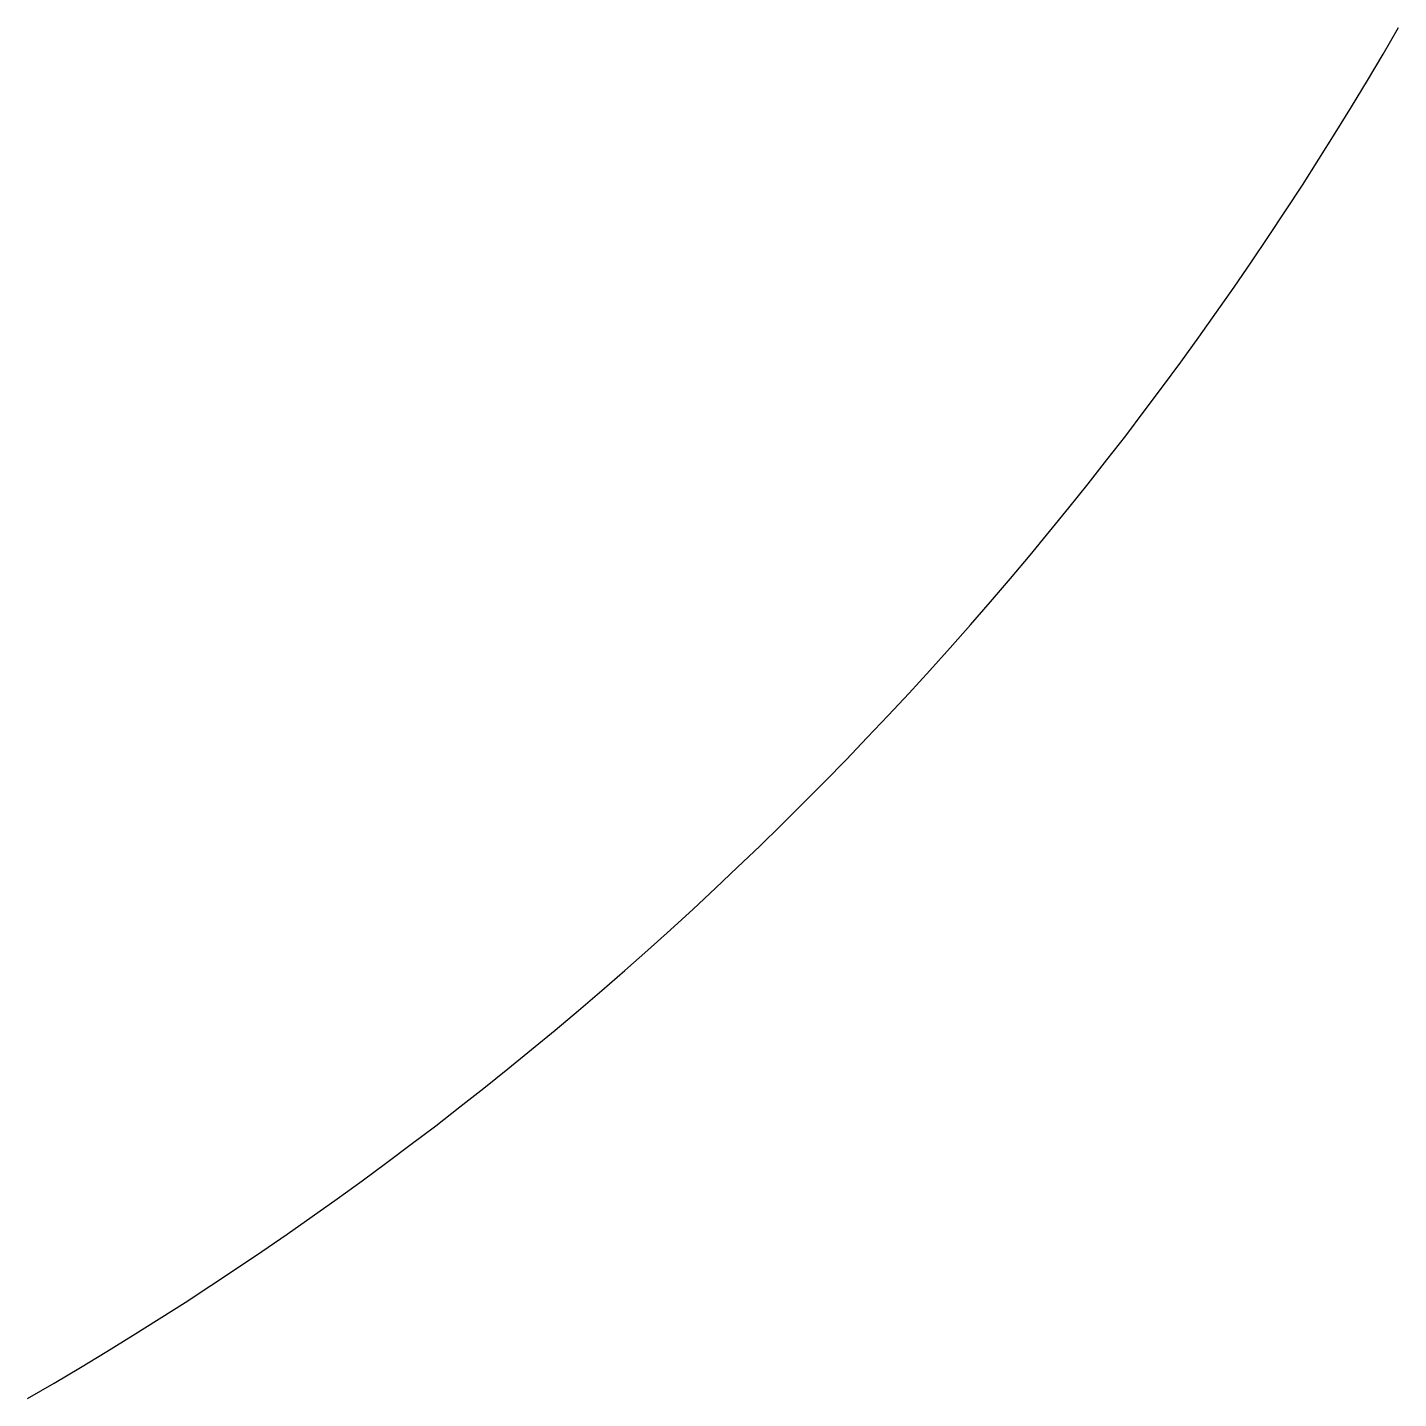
# Model space of a CAD drawing. Extents: x 0 to 3, y 0 to 3.
import ezdxf

# ---------------------------------------------------------------- set-up
doc = ezdxf.new("R2010")
doc.units = 0
doc.layers.get('0').update_dxf_attribs({"linetype": 'CONTINUOUS'})

msp = doc.modelspace()

# ---------------------------------------------------------------- linework, layer by layer
at = {"color": 0}
msp.add_arc((-4.0981, 7.0981), 8.1962, 300, 330, dxfattribs=at)

doc.saveas('drawing.dxf')
